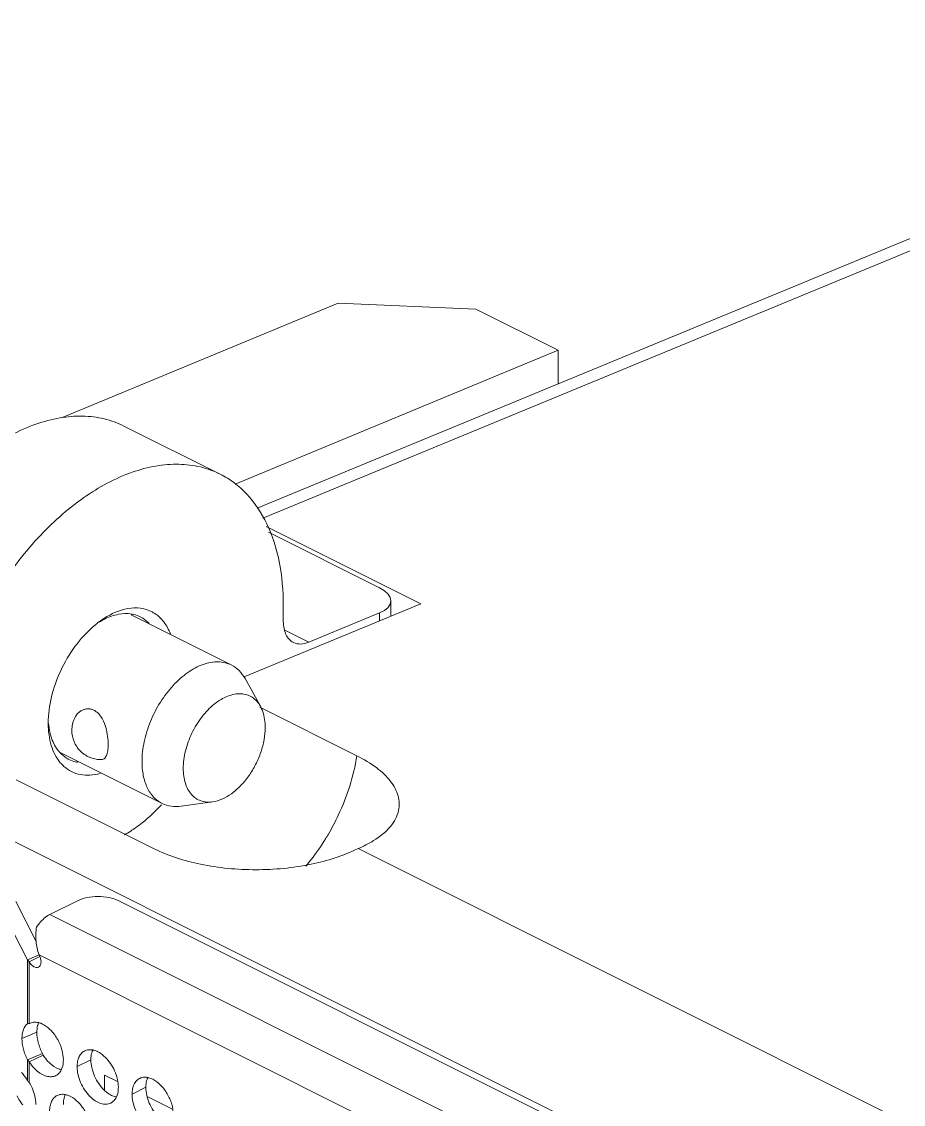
# Model space of a CAD drawing. Header units: millimetres. Extents: x 0 to 2524, y 0 to 1785.
# Drawn here: x 1808.53 to 1844.81, y 924.57 to 969.11 of the extents above; entities that cross this region are included whole.
import ezdxf

# ---------------------------------------------------------------- set-up
doc = ezdxf.new("R2010")
doc.units = ezdxf.units.MM
doc.header["$LTSCALE"] = 0.1
doc.layers.get('0').update_dxf_attribs({"lineweight": 13})
doc.layers.add('标注', color=251, linetype='Continuous', lineweight=9)

msp = doc.modelspace()

# ---------------------------------------------------------------- linework, layer by layer
for p, q in [((1818.213, 949.092), (1974.509, 1013.657)), ((1818.456, 948.679), (1975.545, 1013.572)), ((1821.559, 957.531), (1810.168, 952.811)), ((1821.559, 957.531), (1827.216, 957.288)), ((1827.216, 957.288), (1830.61, 955.591)), ((1830.61, 955.591), (1817.311, 950.081)), ((1830.61, 954.213), (1830.61, 955.591)), ((1812.737, 952.475), (1816.697, 950.495)), ((1818.592, 948.345), (1824.953, 945.165)), ((1823.256, 945.82), (1818.691, 948.103)), ((1823.724, 944.657), (1823.724, 945.283)), ((1817.688, 942.164), (1824.953, 945.165)), ((1819.296, 944.437), (1819.296, 945.087)), ((1823.256, 944.786), (1820.348, 943.581)), ((1823.256, 944.786), (1823.256, 944.464)), ((1817.156, 942.645), (1813.035, 944.706)), ((1820.348, 943.581), (1819.357, 944.077)), ((1818.352, 940.945), (1817.72, 942.085)), ((1818.332, 940.905), (1822.319, 938.912)), ((1814.308, 936.95), (1810.113, 939.047)), ((1808.303, 937.922), (1813.96, 935.093)), ((1816.386, 937.013), (1815.095, 936.834)), ((1805.72, 936.63), (2176.809, 751.085)), ((1822.369, 935.093), (1973.175, 859.69)), ((1808.294, 932.909), (1809.131, 931.271)), ((1809.692, 932.381), (1810.824, 932.946)), ((1812.521, 932.946), (1902.169, 888.122)), ((1807.679, 932.653), (1808.77, 930.52)), ((1809.692, 932.381), (1900.189, 887.132)), ((1809.244, 930.717), (1808.77, 930.52)), ((1809.28, 930.645), (1808.844, 930.427)), ((1899.058, 885.81), (1809.244, 930.717))]:
    msp.add_line(p, q)
for centre, radius, start, end in [((1814.13, 941.18), 4.043, 126.8755, 129.454), ((1813.592, 940.249), 3.969, 177.9151, 179.9887), ((1811.795, 939.95), 1.2, 154.6087, 180.0003), ((1811.301, 939.621), 1.544, 220.1229, 228.1122), ((1809.813, 940.754), 5.889, 302.9541, 305.2904), ((1810.036, 940.41), 5.479, 299.8092, 302.9605), ((1812.851, 940.534), 9.61, 328.4079, 329.7134), ((1811.621, 931.488), 2.507, 171.5426, 184.9352), ((1808.683, 930.392), 0.648, 23.9151, 30.0764), ((1810.19, 931.581), 1.773, 216.7505, 220.5921)]:
    msp.add_arc(centre, radius, start, end)
msp.add_ellipse((1822.124, 945.351), major_axis=(1.6, -0.087), ratio=0.456122, start_param=-0.760725, end_param=0.810071)
for points, knots in [([(1812.737, 952.475), (1812.479, 952.604), (1811.922, 952.806), (1811.02, 952.916), (1810.068, 952.836), (1808.711, 952.47), (1806.997, 951.531), (1805.126, 949.846), (1803.495, 947.689), (1802.223, 945.22), (1801.405, 942.624), (1801.194, 940.85), (1801.194, 939.995)], [0, 0, 0, 0, 0.044775, 0.090975, 0.139791, 0.192059, 0.308038, 0.438782, 0.579979, 0.725236, 0.867427, 1, 1, 1, 1]), ([(1816.697, 950.495), (1816.439, 950.624), (1815.882, 950.826), (1814.98, 950.936), (1814.028, 950.856), (1812.671, 950.49), (1810.956, 949.551), (1809.086, 947.866), (1807.454, 945.709), (1806.183, 943.24), (1805.365, 940.645), (1805.154, 938.87), (1805.154, 938.015)], [0, 0, 0, 0, 0.044775, 0.090975, 0.139791, 0.192059, 0.308038, 0.438782, 0.579979, 0.725236, 0.867427, 1, 1, 1, 1]), ([(1819.296, 945.087), (1819.296, 945.695), (1819.197, 946.853), (1818.704, 948.436), (1817.998, 949.514), (1817.291, 950.151), (1816.9, 950.394), (1816.697, 950.495)], [0, 0, 0, 0, 0.289446, 0.549142, 0.782168, 0.892164, 1, 1, 1, 1]), ([(1811.705, 944.413), (1811.811, 944.493), (1812.211, 944.763), (1812.68, 944.948), (1813.029, 944.984)], [0, 0, 0, 0, 0.275186, 1, 1, 1, 1]), ([(1813.029, 944.984), (1813.202, 945.002), (1813.549, 944.988), (1814.03, 944.787), (1814.413, 944.419), (1814.581, 944.1), (1814.647, 943.927)], [0, 0, 0, 0, 0.250803, 0.489133, 0.73345, 1, 1, 1, 1]), ([(1811.716, 944.406), (1811.735, 944.418), (1811.809, 944.463), (1811.885, 944.504), (1811.942, 944.533)], [0, 0, 0, 0, 0.254374, 1, 1, 1, 1]), ([(1811.942, 944.533), (1812.122, 944.623), (1812.484, 944.756), (1812.872, 944.771), (1813.049, 944.742)], [0, 0, 0, 0, 0.529997, 1, 1, 1, 1]), ([(1813.049, 944.742), (1813.08, 944.737), (1813.204, 944.712), (1813.325, 944.668), (1813.409, 944.626)], [0, 0, 0, 0, 0.253471, 1, 1, 1, 1]), ([(1813.409, 944.626), (1813.443, 944.609), (1813.578, 944.533), (1813.699, 944.432), (1813.778, 944.346)], [0, 0, 0, 0, 0.24725, 1, 1, 1, 1]), ([(1819.296, 944.437), (1819.296, 944.34), (1819.312, 944.155), (1819.391, 943.901), (1819.523, 943.698), (1819.647, 943.604), (1819.712, 943.572)], [0, 0, 0, 0, 0.289346, 0.549706, 0.782962, 1, 1, 1, 1]), ([(1809.625, 940.394), (1809.638, 940.754), (1809.761, 941.496), (1810.167, 942.556), (1810.766, 943.522), (1811.282, 944.071), (1811.562, 944.301)], [0, 0, 0, 0, 0.241895, 0.499481, 0.757406, 1, 1, 1, 1]), ([(1819.712, 943.572), (1819.803, 943.526), (1820.026, 943.481), (1820.242, 943.537), (1820.348, 943.581)], [0, 0, 0, 0, 0.469447, 1, 1, 1, 1]), ([(1817.156, 942.645), (1817.074, 942.686), (1816.896, 942.75), (1816.609, 942.786), (1816.306, 942.76), (1815.874, 942.644), (1815.328, 942.345), (1814.733, 941.808), (1814.213, 941.121), (1813.808, 940.335), (1813.548, 939.509), (1813.481, 938.944), (1813.481, 938.672)], [0, 0, 0, 0, 0.044775, 0.090974, 0.139792, 0.192059, 0.308038, 0.438782, 0.579979, 0.725236, 0.867425, 1, 1, 1, 1]), ([(1817.72, 942.085), (1817.654, 942.206), (1817.493, 942.426), (1817.272, 942.587), (1817.156, 942.645)], [0, 0, 0, 0, 0.514776, 1, 1, 1, 1]), ([(1818.352, 940.945), (1818.31, 941.021), (1818.212, 941.161), (1818.021, 941.325), (1817.796, 941.43), (1817.545, 941.471), (1817.277, 941.45), (1817, 941.367), (1816.72, 941.227), (1816.343, 940.96), (1815.914, 940.507), (1815.513, 939.851), (1815.248, 939.132), (1815.178, 938.63), (1815.178, 938.389)], [0, 0, 0, 0, 0.049949, 0.097177, 0.143571, 0.191213, 0.241904, 0.29685, 0.356597, 0.421103, 0.561812, 0.711798, 0.861109, 1, 1, 1, 1]), ([(1812.088, 939.368), (1812.088, 939.483), (1812.071, 939.72), (1812.001, 940.073), (1811.895, 940.357), (1811.772, 940.555), (1811.664, 940.677), (1811.541, 940.77), (1811.405, 940.828), (1811.264, 940.848), (1811.125, 940.83), (1810.995, 940.779), (1810.839, 940.671), (1810.752, 940.551), (1810.711, 940.465)], [0, 0, 0, 0, 0.134839, 0.279353, 0.42169, 0.488997, 0.552624, 0.612527, 0.669318, 0.724116, 0.77812, 0.832253, 0.887149, 1, 1, 1, 1]), ([(1818.549, 940.075), (1818.549, 940.156), (1818.535, 940.455), (1818.458, 940.755), (1818.352, 940.945)], [0, 0, 0, 0, 0.273423, 1, 1, 1, 1]), ([(1810.12, 938.625), (1809.949, 938.828), (1809.76, 939.213), (1809.642, 939.777), (1809.623, 940.089), (1809.623, 940.25)], [0, 0, 0, 0, 0.460164, 0.720415, 1, 1, 1, 1]), ([(1810.106, 939.038), (1809.969, 939.188), (1809.745, 939.575), (1809.657, 940.007), (1809.636, 940.239)], [0, 0, 0, 0, 0.465391, 1, 1, 1, 1]), ([(1810.595, 939.95), (1810.595, 939.796), (1810.656, 939.485), (1810.874, 939.154), (1811.111, 938.955), (1811.316, 938.842), (1811.538, 938.77), (1811.693, 938.752), (1811.771, 938.75)], [0, 0, 0, 0, 0.249427, 0.498753, 0.624031, 0.749328, 0.874641, 1, 1, 1, 1]), ([(1818.549, 940.075), (1818.549, 939.908), (1818.516, 939.563), (1818.381, 939.051), (1818.168, 938.548), (1817.887, 938.08), (1817.553, 937.672), (1817.086, 937.259), (1816.665, 937.052), (1816.386, 937.013)], [0, 0, 0, 0, 0.124847, 0.258047, 0.395553, 0.532824, 0.665331, 0.78913, 1, 1, 1, 1]), ([(1810.475, 938.759), (1810.441, 938.776), (1810.306, 938.852), (1810.185, 938.953), (1810.106, 939.038)], [0, 0, 0, 0, 0.24725, 1, 1, 1, 1]), ([(1811.771, 938.75), (1811.798, 938.75), (1811.85, 938.755), (1811.921, 938.787), (1811.977, 938.843), (1812.02, 938.917), (1812.051, 939.009), (1812.081, 939.16), (1812.088, 939.283), (1812.088, 939.368)], [0, 0, 0, 0, 0.103849, 0.199123, 0.296375, 0.404324, 0.52791, 0.668891, 1, 1, 1, 1]), ([(1810.836, 938.643), (1810.804, 938.648), (1810.68, 938.673), (1810.56, 938.716), (1810.475, 938.759)], [0, 0, 0, 0, 0.253471, 1, 1, 1, 1]), ([(1814.308, 936.95), (1814.244, 936.982), (1814.119, 937.059), (1813.894, 937.262), (1813.669, 937.605), (1813.512, 938.109), (1813.481, 938.478), (1813.481, 938.672)], [0, 0, 0, 0, 0.107835, 0.21782, 0.45088, 0.710507, 1, 1, 1, 1]), ([(1821.149, 935.687), (1821.297, 935.94), (1821.83, 936.956), (1822.188, 938.068), (1822.319, 938.912)], [0, 0, 0, 0, 0.255223, 1, 1, 1, 1]), ([(1824.037, 936.659), (1824.078, 936.854), (1824.059, 937.295), (1823.713, 937.911), (1823.114, 938.467), (1822.605, 938.769), (1822.319, 938.912)], [0, 0, 0, 0, 0.19731, 0.417676, 0.683083, 1, 1, 1, 1]), ([(1811.757, 938.182), (1811.62, 938.144), (1811.348, 938.096), (1810.944, 938.119), (1810.575, 938.242), (1810.364, 938.387), (1810.269, 938.471)], [0, 0, 0, 0, 0.269565, 0.520191, 0.760143, 1, 1, 1, 1]), ([(1816.386, 937.013), (1816.303, 937.001), (1816.138, 936.995), (1815.899, 937.045), (1815.685, 937.154), (1815.503, 937.318), (1815.358, 937.53), (1815.254, 937.786), (1815.191, 938.077), (1815.178, 938.282), (1815.178, 938.389)], [0, 0, 0, 0, 0.119775, 0.233112, 0.344207, 0.457745, 0.577872, 0.70751, 0.848254, 1, 1, 1, 1]), ([(1813.215, 935.947), (1813.309, 936.013), (1813.689, 936.299), (1814.038, 936.624), (1814.285, 936.887)], [0, 0, 0, 0, 0.241126, 1, 1, 1, 1]), ([(1815.095, 936.834), (1814.958, 936.815), (1814.686, 936.811), (1814.425, 936.891), (1814.308, 936.95)], [0, 0, 0, 0, 0.514769, 1, 1, 1, 1]), ([(1822.369, 935.093), (1822.591, 935.186), (1823.076, 935.429), (1823.709, 935.918), (1823.987, 936.419), (1824.037, 936.659)], [0, 0, 0, 0, 0.30475, 0.687946, 1, 1, 1, 1]), ([(1820.224, 934.375), (1820.297, 934.462), (1820.589, 934.821), (1820.854, 935.202), (1821.036, 935.499)], [0, 0, 0, 0, 0.246263, 1, 1, 1, 1]), ([(1813.96, 935.093), (1814.566, 934.79), (1815.96, 934.357), (1818.165, 934.151), (1820.37, 934.357), (1821.763, 934.79), (1822.369, 935.093)], [0, 0, 0, 0, 0.235432, 0.500052, 0.764659, 1, 1, 1, 1]), ([(1810.824, 932.946), (1810.946, 933.008), (1811.227, 933.095), (1811.672, 933.137), (1812.117, 933.095), (1812.398, 933.008), (1812.521, 932.946)], [0, 0, 0, 0, 0.23537, 0.5, 0.76463, 1, 1, 1, 1]), ([(1809.141, 931.856), (1809.179, 931.914), (1809.329, 932.12), (1809.526, 932.297), (1809.692, 932.381)], [0, 0, 0, 0, 0.270522, 1, 1, 1, 1]), ([(1809.223, 930.214), (1809.251, 930.228), (1809.301, 930.28), (1809.331, 930.391), (1809.324, 930.522), (1809.295, 930.611), (1809.275, 930.655)], [0, 0, 0, 0, 0.194589, 0.424169, 0.696927, 1, 1, 1, 1]), ([(1808.844, 930.427), (1808.868, 930.386), (1808.922, 930.313), (1809.02, 930.231), (1809.125, 930.191), (1809.195, 930.201), (1809.223, 930.214)], [0, 0, 0, 0, 0.302578, 0.575251, 0.804639, 1, 1, 1, 1])]:
    msp.add_open_spline(points, degree=3, knots=knots)
msp.add_open_spline([(1809.244, 930.717), (1809.179, 930.895), (1809.14, 931.083), (1809.123, 931.272)], degree=3)
at = {"layer": '标注'}
for p, q in [((1808.77, 930.52), (1808.77, 927.884)), ((1808.844, 930.427), (1808.844, 927.892)), ((1808.844, 927.892), (1808.86, 927.9)), ((1809.156, 927.537), (1808.541, 927.282)), ((1809.385, 926.659), (1808.77, 926.403)), ((1809.41, 926.597), (1808.844, 926.315)), ((1808.77, 926.403), (1808.77, 925.549)), ((1808.844, 926.315), (1808.844, 925.463)), ((1811.376, 926.402), (1810.811, 926.12)), ((1811.942, 925.149), (1811.942, 925.774)), ((1811.942, 925.774), (1812.472, 925.509)), ((1813.639, 925.271), (1813.073, 924.988)), ((1813.695, 924.897), (1814.735, 924.377))]:
    msp.add_line(p, q, dxfattribs=at)
for centre, radius, start, end in [((1810.182, 926.944), 0.847, 199.7011, 204.1814), ((1812.121, 926.491), 0.734, 155.8796, 161.7803), ((1809.652, 927.067), 1.104, 216.9719, 222.9731), ((1809.729, 926.162), 0.457, 296.5685, 308.2187), ((1814.384, 925.36), 0.734, 155.8796, 161.7803), ((1811.311, 927.665), 3.306, 219.7824, 221.7528), ((1810.99, 924.657), 0.734, 155.8796, 161.7803), ((1811.993, 925.028), 0.453, 296.5256, 305.9034)]:
    msp.add_arc(centre, radius, start, end, dxfattribs=at)
for points, knots in [([(1808.541, 927.282), (1808.541, 927.405), (1808.566, 927.628), (1808.691, 927.827), (1808.77, 927.884)], [0, 0, 0, 0, 0.559656, 1, 1, 1, 1]), ([(1808.77, 927.884), (1808.775, 927.885), (1808.8, 927.888), (1808.825, 927.89), (1808.844, 927.892)], [0, 0, 0, 0, 0.235256, 1, 1, 1, 1]), ([(1808.86, 927.9), (1808.879, 927.91), (1808.962, 927.944), (1809.055, 927.953), (1809.122, 927.947)], [0, 0, 0, 0, 0.242859, 1, 1, 1, 1]), ([(1809.183, 927.795), (1809.186, 927.806), (1809.196, 927.849), (1809.21, 927.89), (1809.222, 927.92)], [0, 0, 0, 0, 0.258964, 1, 1, 1, 1]), ([(1809.313, 927.903), (1809.323, 927.899), (1809.367, 927.881), (1809.409, 927.861), (1809.439, 927.843)], [0, 0, 0, 0, 0.243168, 1, 1, 1, 1]), ([(1809.156, 927.537), (1809.156, 927.56), (1809.158, 927.647), (1809.169, 927.733), (1809.183, 927.795)], [0, 0, 0, 0, 0.262705, 1, 1, 1, 1]), ([(1809.385, 926.659), (1809.312, 926.799), (1809.202, 927.085), (1809.156, 927.39), (1809.156, 927.537)], [0, 0, 0, 0, 0.517022, 1, 1, 1, 1]), ([(1809.439, 927.843), (1809.555, 927.778), (1809.775, 927.595), (1810.027, 927.241), (1810.198, 926.834), (1810.245, 926.543), (1810.245, 926.402)], [0, 0, 0, 0, 0.232666, 0.491415, 0.754834, 1, 1, 1, 1]), ([(1808.77, 926.403), (1808.697, 926.543), (1808.587, 926.83), (1808.541, 927.134), (1808.541, 927.282)], [0, 0, 0, 0, 0.517022, 1, 1, 1, 1]), ([(1809.688, 926.264), (1809.662, 926.287), (1809.559, 926.389), (1809.469, 926.505), (1809.41, 926.597)], [0, 0, 0, 0, 0.242059, 1, 1, 1, 1]), ([(1810.811, 926.12), (1810.811, 926.192), (1810.823, 926.331), (1810.882, 926.522), (1810.981, 926.674), (1811.074, 926.744), (1811.123, 926.769)], [0, 0, 0, 0, 0.289235, 0.54966, 0.782932, 1, 1, 1, 1]), ([(1811.123, 926.769), (1811.171, 926.793), (1811.281, 926.824), (1811.395, 926.818), (1811.452, 926.807)], [0, 0, 0, 0, 0.482538, 1, 1, 1, 1]), ([(1811.376, 926.402), (1811.376, 926.431), (1811.38, 926.538), (1811.399, 926.646), (1811.424, 926.721)], [0, 0, 0, 0, 0.264225, 1, 1, 1, 1]), ([(1811.452, 926.807), (1811.469, 926.803), (1811.54, 926.787), (1811.609, 926.76), (1811.659, 926.735)], [0, 0, 0, 0, 0.238696, 1, 1, 1, 1]), ([(1811.659, 926.735), (1811.846, 926.641), (1812.178, 926.326), (1812.379, 925.924), (1812.443, 925.701)], [0, 0, 0, 0, 0.473038, 1, 1, 1, 1]), ([(1809.122, 925.981), (1809.096, 926.004), (1808.993, 926.107), (1808.903, 926.222), (1808.844, 926.315)], [0, 0, 0, 0, 0.242059, 1, 1, 1, 1]), ([(1810.168, 925.999), (1810.127, 926.007), (1809.949, 926.058), (1809.793, 926.167), (1809.688, 926.264)], [0, 0, 0, 0, 0.225674, 1, 1, 1, 1]), ([(1810.245, 926.402), (1810.245, 926.367), (1810.239, 926.234), (1810.21, 926.101), (1810.17, 926.012)], [0, 0, 0, 0, 0.269039, 1, 1, 1, 1]), ([(1811.335, 924.898), (1811.173, 925.06), (1810.922, 925.448), (1810.811, 925.898), (1810.811, 926.12)], [0, 0, 0, 0, 0.508684, 1, 1, 1, 1]), ([(1811.441, 925.972), (1811.431, 926.009), (1811.395, 926.15), (1811.376, 926.295), (1811.376, 926.402)], [0, 0, 0, 0, 0.261167, 1, 1, 1, 1]), ([(1808.518, 925.886), (1808.541, 925.861), (1808.635, 925.757), (1808.716, 925.641), (1808.77, 925.549)], [0, 0, 0, 0, 0.239558, 1, 1, 1, 1]), ([(1809.933, 925.753), (1809.877, 925.725), (1809.745, 925.692), (1809.534, 925.721), (1809.319, 925.82), (1809.187, 925.921), (1809.122, 925.981)], [0, 0, 0, 0, 0.211276, 0.44254, 0.704896, 1, 1, 1, 1]), ([(1810.17, 926.012), (1810.16, 925.991), (1810.12, 925.913), (1810.062, 925.843), (1810.011, 925.803)], [0, 0, 0, 0, 0.264539, 1, 1, 1, 1]), ([(1811.9, 925.18), (1811.848, 925.233), (1811.647, 925.467), (1811.505, 925.749), (1811.441, 925.972)], [0, 0, 0, 0, 0.243403, 1, 1, 1, 1]), ([(1812.443, 925.701), (1812.454, 925.665), (1812.49, 925.524), (1812.508, 925.378), (1812.508, 925.271)], [0, 0, 0, 0, 0.261167, 1, 1, 1, 1]), ([(1813.073, 924.988), (1813.073, 925.061), (1813.086, 925.2), (1813.145, 925.39), (1813.244, 925.542), (1813.336, 925.613), (1813.385, 925.637)], [0, 0, 0, 0, 0.289235, 0.54966, 0.782932, 1, 1, 1, 1]), ([(1813.385, 925.637), (1813.434, 925.661), (1813.544, 925.693), (1813.657, 925.686), (1813.714, 925.675)], [0, 0, 0, 0, 0.482538, 1, 1, 1, 1]), ([(1813.714, 925.675), (1813.732, 925.672), (1813.803, 925.656), (1813.872, 925.628), (1813.922, 925.603)], [0, 0, 0, 0, 0.238696, 1, 1, 1, 1]), ([(1808.844, 925.463), (1808.886, 925.393), (1809.032, 925.116), (1809.114, 924.8), (1809.114, 924.568)], [0, 0, 0, 0, 0.260955, 1, 1, 1, 1]), ([(1812.225, 924.939), (1812.197, 924.953), (1812.079, 925.02), (1811.973, 925.107), (1811.9, 925.18)], [0, 0, 0, 0, 0.235002, 1, 1, 1, 1]), ([(1812.508, 925.271), (1812.508, 925.235), (1812.502, 925.103), (1812.473, 924.971), (1812.433, 924.882)], [0, 0, 0, 0, 0.268874, 1, 1, 1, 1]), ([(1813.639, 925.271), (1813.639, 925.3), (1813.643, 925.407), (1813.662, 925.514), (1813.687, 925.59)], [0, 0, 0, 0, 0.264225, 1, 1, 1, 1]), ([(1814.163, 924.049), (1814.001, 924.212), (1813.75, 924.599), (1813.639, 925.05), (1813.639, 925.271)], [0, 0, 0, 0, 0.508684, 1, 1, 1, 1]), ([(1813.922, 925.603), (1814.043, 925.543), (1814.273, 925.363), (1814.539, 925.004), (1814.721, 924.586), (1814.771, 924.285), (1814.771, 924.14)], [0, 0, 0, 0, 0.229676, 0.488215, 0.753207, 1, 1, 1, 1]), ([(1808.571, 924.55), (1808.549, 924.577), (1808.462, 924.693), (1808.388, 924.819), (1808.34, 924.918)], [0, 0, 0, 0, 0.242274, 1, 1, 1, 1]), ([(1809.679, 924.285), (1809.679, 924.358), (1809.691, 924.497), (1809.75, 924.687), (1809.85, 924.839), (1809.942, 924.91), (1809.991, 924.934)], [0, 0, 0, 0, 0.289235, 0.54966, 0.782932, 1, 1, 1, 1]), ([(1809.991, 924.934), (1810.04, 924.958), (1810.15, 924.99), (1810.263, 924.983), (1810.32, 924.972)], [0, 0, 0, 0, 0.482538, 1, 1, 1, 1]), ([(1810.245, 924.568), (1810.245, 924.597), (1810.249, 924.704), (1810.268, 924.811), (1810.292, 924.887)], [0, 0, 0, 0, 0.264225, 1, 1, 1, 1]), ([(1810.32, 924.972), (1810.337, 924.969), (1810.409, 924.953), (1810.478, 924.925), (1810.528, 924.9)], [0, 0, 0, 0, 0.238696, 1, 1, 1, 1]), ([(1810.528, 924.9), (1810.649, 924.84), (1810.879, 924.66), (1811.145, 924.302), (1811.326, 923.883), (1811.376, 923.582), (1811.376, 923.437)], [0, 0, 0, 0, 0.229676, 0.488215, 0.753207, 1, 1, 1, 1]), ([(1812.196, 924.622), (1812.136, 924.592), (1811.994, 924.558), (1811.768, 924.598), (1811.54, 924.714), (1811.402, 924.83), (1811.335, 924.898)], [0, 0, 0, 0, 0.208571, 0.439041, 0.702839, 1, 1, 1, 1]), ([(1812.433, 924.867), (1812.415, 924.87), (1812.344, 924.887), (1812.275, 924.914), (1812.225, 924.939)], [0, 0, 0, 0, 0.238696, 1, 1, 1, 1]), ([(1812.433, 924.882), (1812.423, 924.859), (1812.38, 924.775), (1812.316, 924.701), (1812.259, 924.661)], [0, 0, 0, 0, 0.265525, 1, 1, 1, 1]), ([(1814.459, 923.491), (1814.396, 923.46), (1814.246, 923.426), (1814.008, 923.473), (1813.77, 923.604), (1813.462, 923.882), (1813.176, 924.344), (1813.073, 924.777), (1813.073, 924.988)], [0, 0, 0, 0, 0.090718, 0.191742, 0.308104, 0.439279, 0.725532, 1, 1, 1, 1])]:
    msp.add_open_spline(points, degree=3, knots=knots, dxfattribs=at)
for points in [[(1809.122, 927.947), (1809.157, 927.945), (1809.191, 927.939), (1809.225, 927.93)], [(1809.225, 927.93), (1809.255, 927.923), (1809.284, 927.914), (1809.313, 927.903)]]:
    msp.add_open_spline(points, degree=3, dxfattribs=at)

doc.saveas('drawing.dxf')
